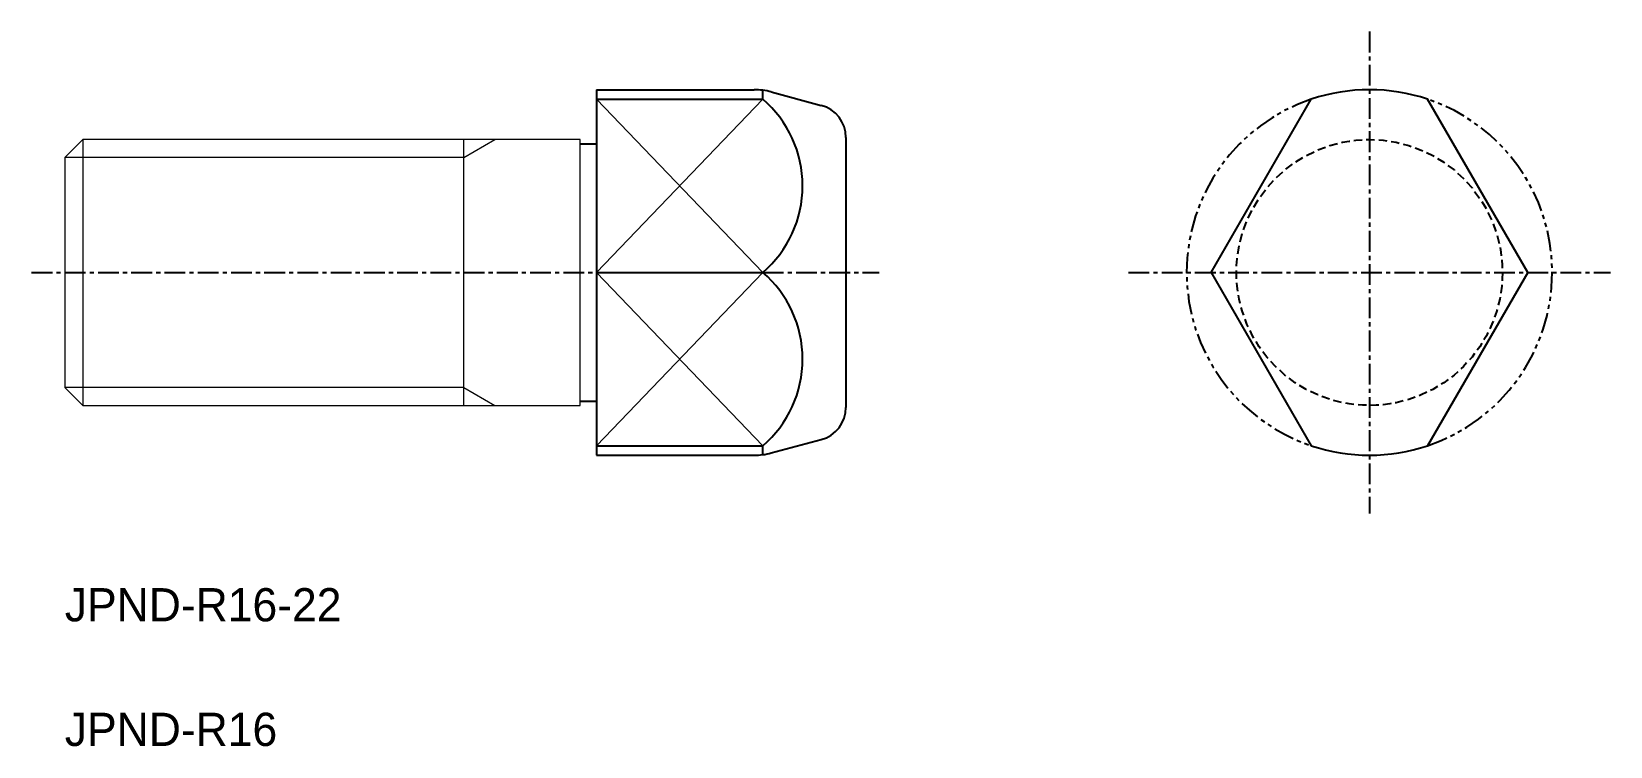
# Model space of a CAD drawing. Extents: x -1575.5 to -1480.5, y -332.9 to -289.9.
import ezdxf

# ---------------------------------------------------------------- set-up
doc = ezdxf.new("R2010")
doc.units = 0
doc.header["$MEASUREMENT"] = 0
for name, pattern in [('CENTER', [2, 1.25, -0.25, 0.25, -0.25]), ('DASHED', [0.75, 0.5, -0.25]), ('PHANTOM', [2.5, 1.25, -0.25, 0.25, -0.25, 0.25, -0.25])]:
    doc.linetypes.add(name, pattern=pattern)
doc.layers.get('0').update_dxf_attribs({"linetype": 'CONTINUOUS'})
doc.layers.add('CENTER', color=1, linetype='CENTER')

msp = doc.modelspace()

# ---------------------------------------------------------------- linework, layer by layer
at = {"color": 7, "linetype": 'Continuous'}
for p, q in [((-1541.492, -293.378), (-1532.018, -293.378)), ((-1541.492, -293.378), (-1541.492, -315.378)), ((-1531.492, -293.949), (-1531.492, -293.413)), ((-1530.983, -293.514), (-1527.974, -294.32)), ((-1541.492, -293.949), (-1531.492, -293.949)), ((-1504.512, -304.378), (-1498.492, -293.949)), ((-1485.471, -304.378), (-1491.492, -293.949)), ((-1526.492, -296.252), (-1526.492, -312.503)), ((-1541.492, -304.378), (-1531.492, -304.378)), ((-1504.512, -304.378), (-1498.492, -314.806)), ((-1485.471, -304.378), (-1491.492, -314.806)), ((-1530.983, -315.241), (-1527.974, -314.435)), ((-1541.492, -314.806), (-1531.492, -314.806)), ((-1541.492, -315.378), (-1532.018, -315.378)), ((-1531.492, -315.343), (-1531.492, -314.806))]:
    msp.add_line(p, q, dxfattribs=at)
at = {"color": 3, "lineweight": 5}
for p, q in [((-1531.492, -293.949), (-1541.492, -304.378)), ((-1541.492, -293.949), (-1531.492, -304.378)), ((-1549.492, -297.46), (-1547.617, -296.378)), ((-1549.492, -297.46), (-1573.492, -297.46)), ((-1541.492, -314.806), (-1531.492, -304.378)), ((-1531.492, -314.806), (-1541.492, -304.378)), ((-1549.492, -311.295), (-1573.492, -311.295)), ((-1549.492, -311.295), (-1547.617, -312.378))]:
    msp.add_line(p, q, dxfattribs=at)
at = {"color": 7, "linetype": 'Continuous', "lineweight": 13}
for p, q in [((-1573.492, -297.46), (-1572.409, -296.378)), ((-1542.492, -296.378), (-1572.409, -296.378)), ((-1572.409, -296.378), (-1572.409, -312.378)), ((-1549.492, -312.378), (-1549.492, -296.378)), ((-1542.492, -312.378), (-1542.492, -296.378)), ((-1573.492, -297.46), (-1573.492, -311.295)), ((-1573.492, -311.295), (-1572.409, -312.378)), ((-1572.409, -312.378), (-1542.492, -312.378))]:
    msp.add_line(p, q, dxfattribs=at)
for p, q in [((-1542.492, -296.628), (-1541.492, -296.628)), ((-1542.492, -312.128), (-1541.492, -312.128))]:
    msp.add_line(p, q)
at = {"color": 3, "linetype": 'DASHED'}
msp.add_circle((-1494.992, -304.378), 8, dxfattribs=at)
at = {"color": 7, "linetype": 'Continuous'}
for centre, radius, start, end in [((-1532.018, -297.378), 4, 75, 90), ((-1494.992, -304.378), 11, 71.447, 108.553), ((-1535.964, -299.164), 6.869, 310.61912, 49.38088), ((-1528.492, -296.252), 2, 0, 75), ((-1535.964, -309.592), 6.869, 310.61912, 49.38088), ((-1528.492, -312.503), 2, 285, 0), ((-1532.018, -311.378), 4, 270, 285), ((-1494.992, -304.378), 11, 251.447, 288.553)]:
    msp.add_arc(centre, radius, start, end, dxfattribs=at)
at = {"color": 3, "linetype": 'PHANTOM'}
for start, end in [(108.553, 251.447), (288.553, 71.447)]:
    msp.add_arc((-1494.992, -304.378), 11, start, end, dxfattribs=at)
at = {"layer": 'CENTER', "color": 1, "linetype": 'CENTER'}
for p, q in [((-1494.992, -289.878), (-1494.992, -318.878)), ((-1575.492, -304.378), (-1524.492, -304.378)), ((-1509.492, -304.378), (-1480.492, -304.378))]:
    msp.add_line(p, q, dxfattribs=at)

# ---------------------------------------------------------------- texts
for s, p in [('JPND-R16-22', (-1573.492, -325.378)), ('JPND-R16', (-1573.492, -332.878))]:
    msp.add_text(s, height=2).set_placement(p)

doc.saveas('drawing.dxf')
